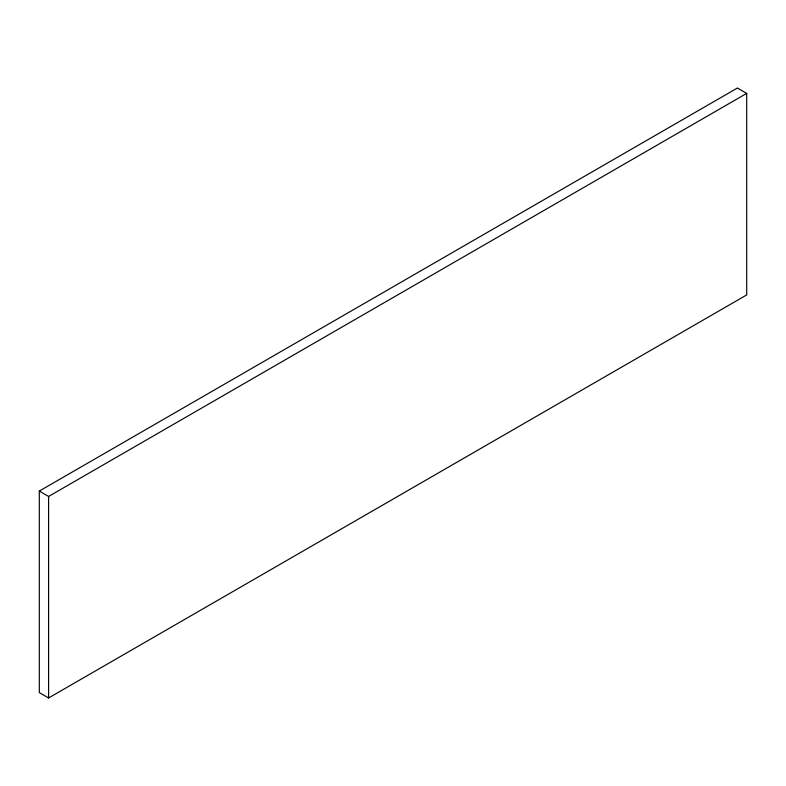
<?xml version="1.0" encoding="UTF-8"?>
<svg xmlns="http://www.w3.org/2000/svg" width="786" height="786" viewBox="0 0 786 786"><rect width="100%" height="100%" fill="white"/><g stroke="black" fill="none" stroke-linecap="round" stroke-linejoin="round"><path stroke-width="1.18" d="M39.3 491.073L737.396 88.032L746.7 93.406L746.7 294.927L48.604 697.968L39.3 692.594L39.3 491.073L48.604 496.447L746.7 93.406M48.604 496.447L48.604 697.968"/></g></svg>
